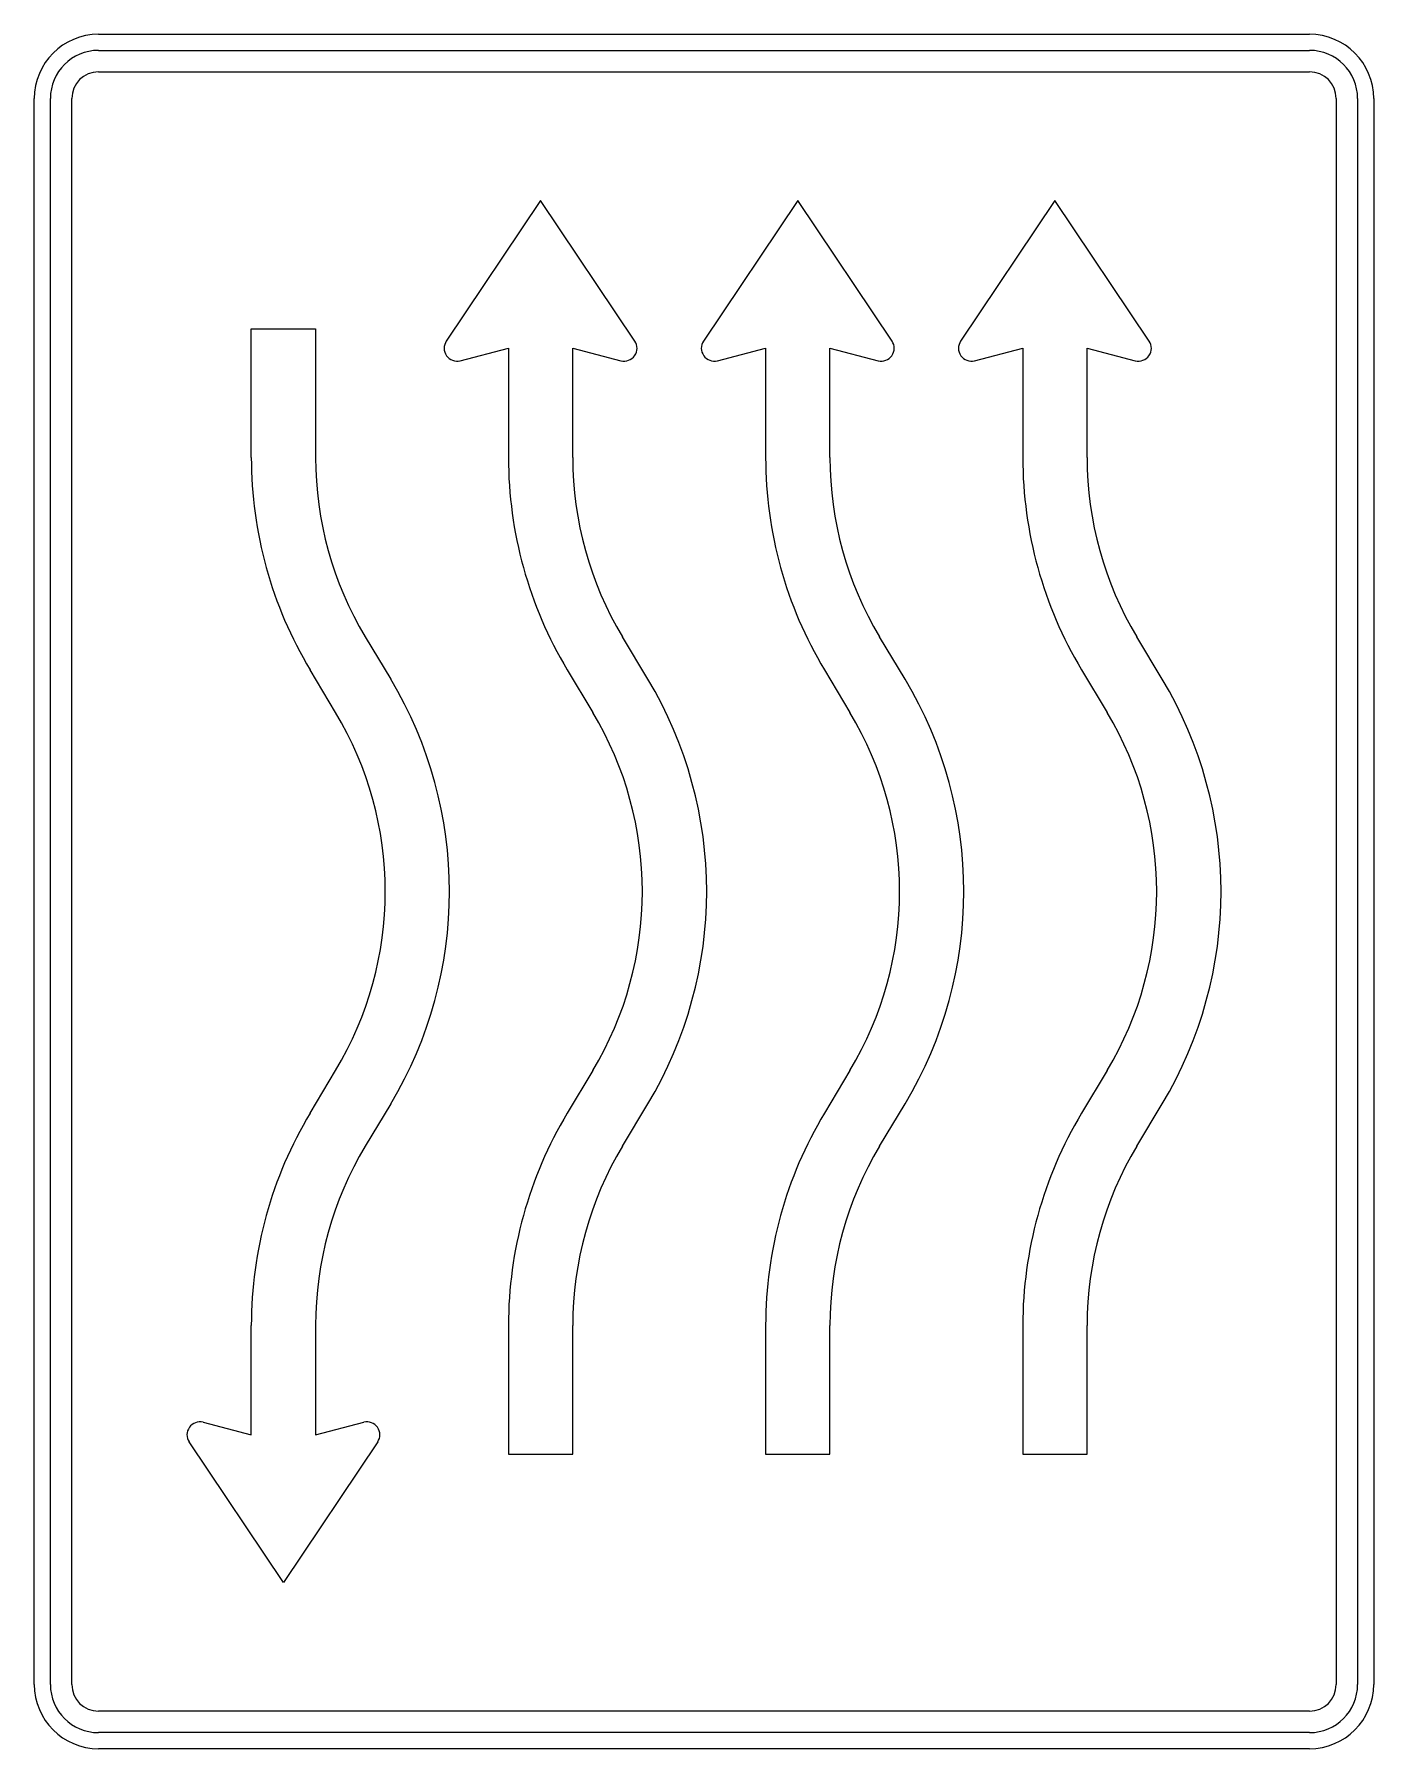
# Model space of a CAD drawing. Extents: x 0 to 1250, y 0 to 1600.
import ezdxf

# ---------------------------------------------------------------- set-up
doc = ezdxf.new("R2010")
doc.units = 0
doc.header["$LTSCALE"] = 25
doc.linetypes.add('AUSGEZOGEN', pattern=[0])
doc.layers.get('0').update_dxf_attribs({"linetype": 'AUSGEZOGEN'})

msp = doc.modelspace()

# ---------------------------------------------------------------- linework, layer by layer
for p, q in [((60, 1600), (1190, 1600)), ((60, 1585), (1190, 1585)), ((60, 1565), (1190, 1565)), ((0, 60), (0, 1540)), ((15, 60), (15, 1540)), ((35, 60), (35, 1540)), ((1215, 1540), (1215, 60)), ((1235, 1540), (1235, 60)), ((1250, 1540), (1250, 60)), ((472.5, 1445), (384.5, 1313.7)), ((560.5, 1313.7), (472.5, 1445)), ((712.5, 1445), (624.5, 1313.7)), ((800.5, 1313.7), (712.5, 1445)), ((952.5, 1445), (864.5, 1313.7)), ((1040.5, 1313.7), (952.5, 1445)), ((202.5, 1205), (202.5, 1325)), ((202.5, 1325), (262.5, 1325)), ((262.5, 1325), (262.5, 1205)), ((397.5, 1295.4), (442.5, 1307)), ((442.5, 1307), (442.5, 1205)), ((502.5, 1205), (502.5, 1307)), ((502.5, 1307), (547.5, 1295.4)), ((637.5, 1295.4), (682.5, 1307)), ((682.5, 1307), (682.5, 1205)), ((742.5, 1205), (742.5, 1307)), ((742.5, 1307), (787.5, 1295.4)), ((877.5, 1295.4), (922.5, 1307)), ((922.5, 1307), (922.5, 1205)), ((982.5, 1205), (982.5, 1307)), ((982.5, 1307), (1027.5, 1295.4)), ((308.8, 1037.8), (332.6, 998.1)), ((572.6, 998.1), (548.8, 1037.8)), ((812.6, 998.1), (788.8, 1037.8)), ((1052.6, 998.1), (1028.8, 1037.8)), ((281.2, 967.2), (257.4, 1006.9)), ((497.4, 1006.9), (521.2, 967.2)), ((737.4, 1006.9), (761.2, 967.2)), ((977.4, 1006.9), (1001.2, 967.2)), ((257.4, 593.1), (281.2, 632.8)), ((521.2, 632.8), (497.4, 593.1)), ((761.2, 632.8), (737.4, 593.1)), ((1001.2, 632.8), (977.4, 593.1)), ((332.6, 601.9), (308.8, 562.2)), ((548.8, 562.2), (572.6, 601.9)), ((788.8, 562.2), (812.6, 601.9)), ((1028.8, 562.2), (1052.6, 601.9)), ((202.5, 293), (202.5, 395)), ((262.5, 395), (262.5, 293)), ((442.5, 395), (442.5, 275)), ((502.5, 275), (502.5, 395)), ((682.5, 395), (682.5, 275)), ((742.5, 275), (742.5, 395)), ((922.5, 395), (922.5, 275)), ((982.5, 275), (982.5, 395)), ((157.5, 304.6), (202.5, 293)), ((262.5, 293), (307.5, 304.6)), ((232.5, 155), (144.5, 286.3)), ((320.5, 286.3), (232.5, 155)), ((442.5, 275), (502.5, 275)), ((682.5, 275), (742.5, 275)), ((922.5, 275), (982.5, 275)), ((1190, 35), (60, 35)), ((1190, 15), (60, 15)), ((1190, 0), (60, 0))]:
    msp.add_line(p, q)
for centre, radius, start, end in [((60, 1540), 60, 90, 180), ((1190, 1540), 60, 0, 90), ((60, 1540), 45, 90, 180), ((1190, 1540), 45, 0, 90), ((60, 1540), 25, 90, 180), ((1190, 1540), 25, 0, 90), ((394.5, 1307), 12, 146.195, 284.475), ((550.5, 1307), 12, 255.525, 393.805), ((634.5, 1307), 12, 146.195, 284.475), ((790.5, 1307), 12, 255.525, 393.805), ((874.5, 1307), 12, 146.195, 284.475), ((1030.5, 1307), 12, 255.525, 393.805), ((587.5, 1205), 385, 180, 210.96), ((587.5, 1205), 325, 180, 210.96), ((827.5, 1205), 385, 180, 210.96), ((827.5, 1205), 325, 180, 210.96), ((1067.5, 1205), 385, 180, 210.96), ((1067.5, 1205), 325, 180, 210.96), ((1307.5, 1205), 385, 180, 210.96), ((1307.5, 1205), 325, 180, 210.96), ((2.5, 800), 385, 329.04, 390.96), ((242.5, 800), 385, 329.04, 390.96), ((482.5, 800), 385, 329.04, 390.96), ((722.5, 800), 385, 329.04, 390.96), ((2.5, 800), 325, 329.04, 390.96), ((242.5, 800), 325, 329.04, 390.96), ((482.5, 800), 325, 329.04, 390.96), ((722.5, 800), 325, 329.04, 390.96), ((587.5, 395), 385, 149.04, 180), ((827.5, 395), 385, 149.04, 180), ((1067.5, 395), 385, 149.04, 180), ((1307.5, 395), 385, 149.04, 180), ((587.5, 395), 325, 149.04, 180), ((827.5, 395), 325, 149.04, 180), ((1067.5, 395), 325, 149.04, 180), ((1307.5, 395), 325, 149.04, 180), ((154.5, 293), 12, 75.525, 213.805), ((310.5, 293), 12, 326.195, 464.475), ((60, 60), 60, 180, 270), ((60, 60), 45, 180, 270), ((60, 60), 25, 180, 270), ((1190, 60), 60, 270, 360), ((1190, 60), 45, 270, 360), ((1190, 60), 25, 270, 360)]:
    msp.add_arc(centre, radius, start, end)

doc.saveas('drawing.dxf')
